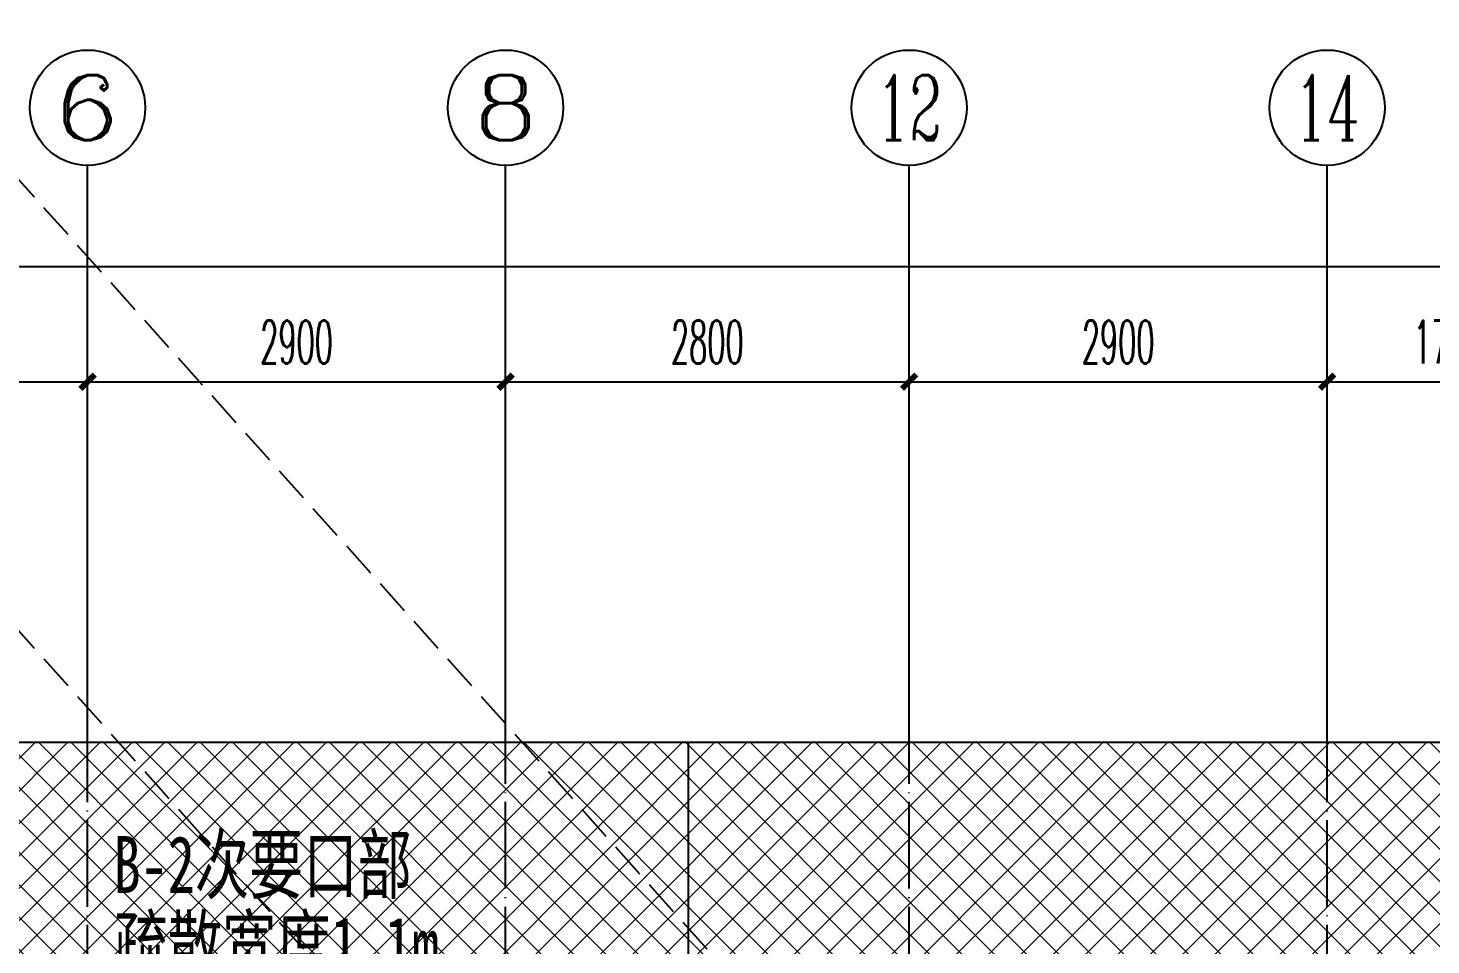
# Model space of a CAD drawing. Extents: x 27938 to 1507990, y 110129 to 923079.
# Drawn here: x 610596 to 620329, y 602219 to 608576 of the extents above; entities that cross this region are included whole.
import ezdxf
from ezdxf.enums import TextEntityAlignment as Align
from ezdxf.xclip import XClip

# ---------------------------------------------------------------- set-up
doc = ezdxf.new("R2010")
doc.units = 0
doc.header["$LTSCALE"] = 1000
doc.header["$MEASUREMENT"] = 0
doc.header["$XCLIPFRAME"] = 0
doc.linetypes.add('__DASH', pattern=[0.35, 0.25, -0.1])
doc.linetypes.add('DOTE', pattern=[2.4200000000000004, 2, -0.2, 0.02, -0.2])
for name, color, linetype in [('AXIS', 3, 'Continuous'), ('AXIS_TEXT', 7, 'Continuous'), ('DOTE', 1, 'Continuous'), ('人防单元', 7, 'Continuous')]:
    doc.layers.add(name, color=color, linetype=linetype)
doc.layers.add('填充', color=251, linetype='Continuous', lineweight=5)
doc.styles.add('_TCH_AXIS', font='COMPLEX', dxfattribs={"bigfont": 'GBCBIG'})
doc.styles.add('_TCH_DIM_T3', font='SIMPLEX.shx', dxfattribs={"width": 0.4941176470588236, "bigfont": 'GBCBIG.shx'})
doc.styles.add('COMPLEX', font='COMPLEX')
doc.styles.add('HS_黑', font='simhei.ttf', dxfattribs={"width": 0.7})
doc.dimstyles.new('_TCH_ARCH&&100', dxfattribs={"dimtxt": 297.5, "dimasz": 100, "dimexe": 250, "dimexo": 300, "dimgap": 126.25, "dimtad": 1, "dimdec": 0, "dimzin": 0, "dimdsep": 46, "dimtxsty": '_TCH_DIM_T3', "dimblk": 'ARCHTICK', "dimcen": 0.09, "dimclrt": 4, "dimazin": 2, "dimtfac": 1, "dimtdec": 0, "dimtix": 1, "dimtmove": 2, "dimatfit": 3, "dimfxl": 100, "dimtolj": 1, "dimtzin": 0, "dimarcsym": 0})

# ---------------------------------------------------------------- blocks, each defined once
blk = doc.blocks.new('A$C74D73064')
at = {"layer": '填充'}
h = blk.add_hatch(dxfattribs=at)
h.set_pattern_fill('ANSI37', color=196, scale=100, style=0)
h.set_pattern_definition([(45, (-58932.59737397294, 57522.26104246161), (-112.2532015133644, 112.2532015133644), []), (135, (-58932.59737397294, 57522.26104246161), (-112.2532015133644, -112.2532015133644), [])])
h.paths.add_polyline_path([(117713.0347873358, 26673.58880965563), (117713.027807497, 25173.58439648885), (115163.0342666196, 25173.58439648873), (115163.0342666114, 23323.58563984511), (112162.9444614897, 23323.58563984593), (112162.944461487, 21073.60118549096), (113013.0466832343, 21073.56693949201), (113012.9889810322, 17373.59050885006), (117763.0345603736, 17373.52868499467), (117763.0308565806, 16673.58704488305), (120663.0330159289, 16673.58575970726), (120663.0353051919, 18773.65327837307), (120813.0364809121, 18773.51778691052), (120813.0341917342, 20673.72125824005), (120813.0312230967, 20673.83559061296), (120813.0381693014, 26673.58549266867)], flags=16)
h.paths.add_polyline_path([(122063.1425731329, 24973.82839983073), (120813.0362014109, 24973.82984714018), (120813.0391393763, 26673.82799488824), (122063.133088876, 26673.82048592455)])
h.paths.add_polyline_path([(104713.0339338902, 29573.58962593274), (158713.0208014316, 29573.58962593274), (158713.0208014316, 10073.58962710958), (104713.0339338902, 10073.58962710958)])
at = {"color": 3}
blk.add_lwpolyline([(104713.0339338902, 29573.58962593274), (158713.0208014316, 29573.58962593274), (158713.0208014316, 10073.58962710958), (104713.0339338902, 10073.58962710958)], close=True, dxfattribs=at)
at = {"layer": 'DOTE', "color": 5}
blk.add_line((119080.0351011315, 54519.2564616513), (119080.0351011314, 3986.254199284827), dxfattribs=at)
at = {"layer": '人防单元', "color": 2, "style": 'HS_黑', "width": 0.7}
for s, p in [('B-2次要口部', (115093.7165426757, 28529.24176956853)), ('疏散宽度1.1m', (115093.7165426757, 27968.74176956853))]:
    blk.add_text(s, height=394.3037974683544, dxfattribs=at).set_placement(p)
blk = doc.blocks.new('HFHFTHFD')
at = {"layer": 'DOTE', "color": 0, "linetype": 'DOTE', "ltscale": 0.3}
for p, q in [((428816.5787016117, 604548.8100388076), (428816.5787015849, 612948.8100463543)), ((431716.5787021924, 603949.0803065526), (431716.5787021923, 612948.8100463543)), ((434516.5787031293, 603949.0803065526), (434516.5787031293, 612948.8100463543)), ((437416.57870371, 604548.8100388076), (437416.5787037368, 612948.8100463543))]:
    blk.add_line(p, q, dxfattribs=at)
blk = doc.blocks.new('_ArchTick')
at = {"color": 0, "linetype": 'ByBlock', "const_width": 0.4}
blk.add_lwpolyline([(-0.5, -0.5), (0.5, 0.5)], dxfattribs=at)
blk = doc.blocks.new('*D365')
at = {"layer": 'AXIS', "color": 0, "lineweight": -2}
for p, q in [((609309.3968910569, 603923.7467501861), (609309.3968910569, 606373.7467501861)), ((611009.3968899196, 603923.7467501861), (611009.3968899196, 606373.7467501861)), ((609309.3968910569, 606123.7467501861), (611009.3968899196, 606123.7467501861))]:
    blk.add_line(p, q, dxfattribs=at)
at = {"layer": 'Defpoints', "color": 0}
for p in [(611009.3968899196, 606123.7467501861), (609309.3968910569, 603623.7467501861), (611009.3968899196, 603623.7467501861)]:
    blk.add_point(p, dxfattribs=at)
at = {"layer": 'AXIS', "color": 0, "lineweight": -2, "xscale": 100, "yscale": 100, "zscale": 100, "rotation": 180}
blk.add_blockref('_ArchTick', (609309.3968910569, 606123.7467501861), dxfattribs=at)
at = {"layer": 'AXIS', "color": 0, "lineweight": -2, "xscale": 100, "yscale": 100, "zscale": 100}
blk.add_blockref('_ArchTick', (611009.3968899196, 606123.7467501861), dxfattribs=at)
at = {"layer": 'AXIS', "color": 4, "insert": (610159.3968904882, 606398.7467501861), "char_height": 297.5, "attachment_point": 5, "style": '_TCH_DIM_T3'}
blk.add_mtext('\\A1;1700', dxfattribs=at)
blk = doc.blocks.new('*D366')
at = {"layer": 'AXIS', "color": 0, "lineweight": -2}
for p, q in [((611009.3968899196, 603923.7467501861), (611009.3968899196, 606373.7467501861)), ((613909.396890525, 603923.7467501861), (613909.396890525, 606373.7467501861)), ((611009.3968899196, 606123.7467501861), (613909.396890525, 606123.7467501861))]:
    blk.add_line(p, q, dxfattribs=at)
at = {"layer": 'Defpoints', "color": 0}
for p in [(613909.396890525, 606123.7467501861), (611009.3968899196, 603623.7467501861), (613909.396890525, 603623.7467501861)]:
    blk.add_point(p, dxfattribs=at)
at = {"layer": 'AXIS', "color": 0, "lineweight": -2, "xscale": 100, "yscale": 100, "zscale": 100, "rotation": 180}
blk.add_blockref('_ArchTick', (611009.3968899196, 606123.7467501861), dxfattribs=at)
at = {"layer": 'AXIS', "color": 0, "lineweight": -2, "xscale": 100, "yscale": 100, "zscale": 100}
blk.add_blockref('_ArchTick', (613909.396890525, 606123.7467501861), dxfattribs=at)
at = {"layer": 'AXIS', "color": 4, "insert": (612459.3968902223, 606398.7467501861), "char_height": 297.5, "attachment_point": 5, "style": '_TCH_DIM_T3'}
blk.add_mtext('\\A1;2900', dxfattribs=at)
blk = doc.blocks.new('*D367')
at = {"layer": 'AXIS', "color": 0, "lineweight": -2}
for p, q in [((613909.396890525, 603923.7467501861), (613909.396890525, 606373.7467501861)), ((616709.3968914622, 603923.7467501861), (616709.3968914622, 606373.7467501861)), ((613909.396890525, 606123.7467501861), (616709.3968914622, 606123.7467501861))]:
    blk.add_line(p, q, dxfattribs=at)
at = {"layer": 'Defpoints', "color": 0}
for p in [(616709.3968914622, 606123.7467501861), (613909.396890525, 603623.7467501861), (616709.3968914622, 603623.7467501861)]:
    blk.add_point(p, dxfattribs=at)
at = {"layer": 'AXIS', "color": 0, "lineweight": -2, "xscale": 100, "yscale": 100, "zscale": 100, "rotation": 180}
blk.add_blockref('_ArchTick', (613909.396890525, 606123.7467501861), dxfattribs=at)
at = {"layer": 'AXIS', "color": 0, "lineweight": -2, "xscale": 100, "yscale": 100, "zscale": 100}
blk.add_blockref('_ArchTick', (616709.3968914622, 606123.7467501861), dxfattribs=at)
at = {"layer": 'AXIS', "color": 4, "insert": (615309.3968909936, 606398.7467501861), "char_height": 297.5, "attachment_point": 5, "style": '_TCH_DIM_T3'}
blk.add_mtext('\\A1;2800', dxfattribs=at)
blk = doc.blocks.new('*D368')
at = {"layer": 'AXIS', "color": 0, "lineweight": -2}
for p, q in [((616709.3968914622, 603923.7467501861), (616709.3968914622, 606373.7467501861)), ((619609.3968920679, 603923.7467501861), (619609.3968920679, 606373.7467501861)), ((616709.3968914622, 606123.7467501861), (619609.3968920679, 606123.7467501861))]:
    blk.add_line(p, q, dxfattribs=at)
at = {"layer": 'Defpoints', "color": 0}
for p in [(619609.3968920679, 606123.7467501861), (616709.3968914622, 603623.7467501861), (619609.3968920679, 603623.7467501861)]:
    blk.add_point(p, dxfattribs=at)
at = {"layer": 'AXIS', "color": 0, "lineweight": -2, "xscale": 100, "yscale": 100, "zscale": 100, "rotation": 180}
blk.add_blockref('_ArchTick', (616709.3968914622, 606123.7467501861), dxfattribs=at)
at = {"layer": 'AXIS', "color": 0, "lineweight": -2, "xscale": 100, "yscale": 100, "zscale": 100}
blk.add_blockref('_ArchTick', (619609.3968920679, 606123.7467501861), dxfattribs=at)
at = {"layer": 'AXIS', "color": 4, "insert": (618159.3968917651, 606398.7467501861), "char_height": 297.5, "attachment_point": 5, "style": '_TCH_DIM_T3'}
blk.add_mtext('\\A1;2900', dxfattribs=at)
blk = doc.blocks.new('*D369')
at = {"layer": 'AXIS', "color": 0, "lineweight": -2}
for p, q in [((619609.3968920679, 603923.7467501861), (619609.3968920679, 606373.7467501861)), ((621309.3968909304, 603923.7467501861), (621309.3968909304, 606373.7467501861)), ((619609.3968920679, 606123.7467501861), (621309.3968909304, 606123.7467501861))]:
    blk.add_line(p, q, dxfattribs=at)
at = {"layer": 'Defpoints', "color": 0}
for p in [(621309.3968909304, 606123.7467501861), (619609.3968920679, 603623.7467501861), (621309.3968909304, 603623.7467501861)]:
    blk.add_point(p, dxfattribs=at)
at = {"layer": 'AXIS', "color": 0, "lineweight": -2, "xscale": 100, "yscale": 100, "zscale": 100, "rotation": 180}
blk.add_blockref('_ArchTick', (619609.3968920679, 606123.7467501861), dxfattribs=at)
at = {"layer": 'AXIS', "color": 0, "lineweight": -2, "xscale": 100, "yscale": 100, "zscale": 100}
blk.add_blockref('_ArchTick', (621309.3968909304, 606123.7467501861), dxfattribs=at)
at = {"layer": 'AXIS', "color": 4, "insert": (620459.3968914992, 606398.7467501861), "char_height": 297.5, "attachment_point": 5, "style": '_TCH_DIM_T3'}
blk.add_mtext('\\A1;1700', dxfattribs=at)
blk = doc.blocks.new('*D373')
at = {"layer": 'AXIS', "color": 0, "lineweight": -2}
for p, q in [((602709.3968911532, 603923.7467489267), (602709.3968911532, 607173.7467501863)), ((652909.3968904568, 603923.7467489267), (652909.3968904568, 607173.7467501863)), ((602709.3968911532, 606923.7467501863), (652909.3968904568, 606923.7467501863))]:
    blk.add_line(p, q, dxfattribs=at)
at = {"layer": 'Defpoints', "color": 0}
for p in [(652909.3968904568, 606923.7467501863), (602709.3968911532, 603623.7467489267), (652909.3968904568, 603623.7467489267)]:
    blk.add_point(p, dxfattribs=at)
at = {"layer": 'AXIS', "color": 0, "lineweight": -2, "xscale": 100, "yscale": 100, "zscale": 100, "rotation": 180}
blk.add_blockref('_ArchTick', (602709.3968911532, 606923.7467501863), dxfattribs=at)
at = {"layer": 'AXIS', "color": 0, "lineweight": -2, "xscale": 100, "yscale": 100, "zscale": 100}
blk.add_blockref('_ArchTick', (652909.3968904568, 606923.7467501863), dxfattribs=at)
at = {"layer": 'AXIS', "color": 4, "insert": (627809.396890805, 607198.7467501863), "char_height": 297.5, "attachment_point": 5, "style": '_TCH_DIM_T3'}
blk.add_mtext('\\A1;50200', dxfattribs=at)
blk = doc.blocks.new('_AXISO')
blk.add_circle((0, 0), 0.5)
at = {"layer": 'AXIS_TEXT', "style": 'COMPLEX', "width": 1.041666666666667}
blk.add_attdef('A', text='', height=0.56, dxfattribs=at).set_placement((-0.25, -0.28), (0.25, -0.28), align=Align.FIT)

msp = doc.modelspace()

# ---------------------------------------------------------------- linework, layer by layer
at = {"color": 8, "linetype": '__DASH'}
for p, q in [((613909.2019420171, 600623.7465038114), (596586.5712585592, 619977.7819975201)), ((616709.2019408941, 600623.7465038112), (599386.5712574362, 619977.7819975201))]:
    msp.add_line(p, q, dxfattribs=at)
at = {"layer": 'AXIS', "color": 8}
for p, q in [((611009.3968899196, 603623.7467502017), (611009.3968899196, 607623.7467502017)), ((613909.3968905252, 603623.7467501933), (613909.3968905252, 607623.7467501933)), ((616709.3968914622, 603623.7467501933), (616709.3968914622, 607623.7467501933)), ((619609.396892068, 603623.7467501425), (619609.396892068, 607623.7467501425))]:
    msp.add_line(p, q, dxfattribs=at)

# ---------------------------------------------------------------- block references
at = {"color": 8}
ref = msp.add_blockref('A$C74D73064', (496096.3629572885, 574050.1571242533), dxfattribs=at)
XClip(ref).set_block_clipping_path([(104713.0339338902, 10073.589627109584), (158713.0208014316, 29573.5896259328)])
at = {"color": 169}
msp.add_blockref('HFHFTHFD', (182192.8181883293, -9325.063296168228), dxfattribs=at)
at = {"layer": 'AXIS', "color": 8}
ref = msp.add_blockref('_AXISO', (611009.3968899196, 608023.7467502017), dxfattribs=dict(at, xscale=800, yscale=800, zscale=800))
ref.add_attrib('A', '6', dxfattribs={"layer": 'AXIS_TEXT', "color": 8, "ltscale": 0.5, "height": 452.5483399593904, "style": '_TCH_AXIS', "width": 1.500000000000254}).set_placement((610783.1227199399, 607797.472580222), (611235.6710598994, 607797.472580222), align=Align.FIT)
ref = msp.add_blockref('_AXISO', (613909.3968905252, 608023.7467501933), dxfattribs=dict(at, xscale=800, yscale=800, zscale=800))
ref.add_attrib('A', '8', dxfattribs={"layer": 'AXIS_TEXT', "color": 8, "ltscale": 0.5, "height": 452.5483399593904, "style": '_TCH_AXIS', "width": 1.500000000000253}).set_placement((613683.1227205455, 607797.4725802136), (614135.671060505, 607797.4725802136), align=Align.FIT)
ref = msp.add_blockref('_AXISO', (616709.3968914622, 608023.7467501933), dxfattribs=dict(at, xscale=800, yscale=800, zscale=800))
ref.add_attrib('A', '12', dxfattribs={"layer": 'AXIS_TEXT', "color": 8, "ltscale": 0.5, "height": 452.5483399593904, "style": '_TCH_AXIS', "width": 0.7241379310346048}).set_placement((616483.1227214824, 607797.4725802136), (616935.6710614419, 607797.4725802136), align=Align.FIT)
ref = msp.add_blockref('_AXISO', (619609.396892068, 608023.7467501425), dxfattribs=dict(at, xscale=800, yscale=800, zscale=800))
ref.add_attrib('A', '14', dxfattribs={"layer": 'AXIS_TEXT', "color": 8, "ltscale": 0.5, "height": 452.5483399593904, "style": '_TCH_AXIS', "width": 0.6774193548388241}).set_placement((619383.1227220882, 607797.4725801628), (619835.6710620477, 607797.4725801628), align=Align.FIT)

# ---------------------------------------------------------------- dimensions: what is measured, and where the dimension line sits
for p1, p2, distance, picture, middle in [((602709.3968911532, 603623.7467489267), (652909.3968904568, 603623.7467489267), 3300.000001259614, '*D373', (627809.396890805, 607198.7467501863)), ((609309.3968910569, 603623.7467501861), (611009.3968899196, 603623.7467501861), 2500.0000000000005, '*D365', (610159.3968904882, 606398.7467501861)), ((611009.3968899196, 603623.7467501861), (613909.396890525, 603623.7467501861), 2500, '*D366', (612459.3968902223, 606398.7467501861)), ((613909.396890525, 603623.7467501861), (616709.3968914622, 603623.7467501861), 2500, '*D367', (615309.3968909936, 606398.7467501861)), ((616709.3968914622, 603623.7467501861), (619609.3968920679, 603623.7467501861), 2500, '*D368', (618159.3968917651, 606398.7467501861)), ((619609.3968920679, 603623.7467501861), (621309.3968909304, 603623.7467501861), 2499.9999999999995, '*D369', (620459.3968914992, 606398.7467501861))]:
    dim = msp.add_aligned_dim(p1=p1, p2=p2, distance=distance, dimstyle='_TCH_ARCH&&100', dxfattribs=at)
    dim.commit()
    dim.dimension.update_dxf_attribs({"geometry": picture, "text_midpoint": middle})

doc.saveas('drawing.dxf')
